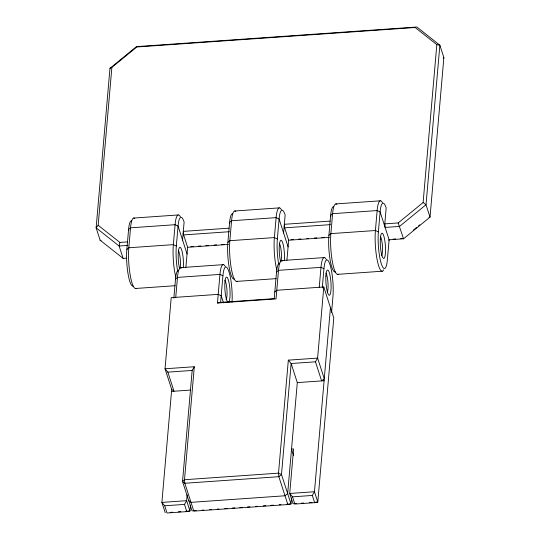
<?xml version="1.0" encoding="UTF-8"?>
<svg xmlns="http://www.w3.org/2000/svg" width="540" height="540" viewBox="0 0 540 540"><rect width="100%" height="100%" fill="white"/><g stroke="black" fill="none" stroke-linecap="round" stroke-linejoin="round"><path stroke-width="0.81" d="M335.374 271.877A22.768 4.496 86 0 1 330.197 260.28A22.768 4.496 86 0 1 328.901 235.352L330.635 215.406L332.606 213.685L377.143 210.566L380.12 211.943L389.117 239.8L403.549 238.788L430.022 217.121L443.873 57.591L439.87 45.212L416.86 27L136.451 46.622L109.978 68.297L96.127 227.819L100.13 240.206L123.14 258.41L126.347 258.188M123.14 258.41L119.138 246.031L96.127 227.819L98.172 225.275L111.881 67.399L136.802 46.994L415.166 27.52L436.826 44.658L439.87 45.212L426.019 204.741L430.022 217.121L429.03 217.586M133.097 286.099A22.768 4.496 86 0 1 128.054 273.928A22.768 4.496 86 0 1 126.846 249.487L128.574 229.547A22.761 4.496 86 0 1 131.531 220.759M177.667 271.202A22.768 4.496 86 0 1 176.33 246.024L178.058 226.085A22.761 4.496 86 0 1 184.113 222.068L182.554 240.01M173.846 298.222L175.5 279.113A22.768 4.496 86 0 1 178.463 270.331M175.743 297.338L177.478 277.391A25.299 5.002 86 0 1 181.717 268.049M223.506 302.893L221.191 295.738L218.221 294.361L171.207 297.655L165.038 368.773L171.7 389.408L161.892 502.409L165.22 512.73M185.902 267.233L187.63 247.293L183.134 233.361M171.7 389.408L174.001 391.23L167.839 372.141L165.038 368.773L194.312 366.728L192.166 370.44L182.527 481.444L192.024 510.854L196.216 510.557M194.312 366.728L184.505 479.723L184.829 483.266L193.826 511.124L287.847 504.542L290.993 503.928L291.506 498.042M187.144 494.795L186.631 500.681L189.965 510.995L186.813 511.616L167.022 513L164.693 505.777L161.892 502.409L186.631 500.681L184.484 504.394L186.813 511.616M190.472 505.116L189.965 510.995L185.841 511.286M282.751 260.982A25.299 5.002 86 0 0 278.505 270.324L276.028 298.904L217.472 303.001L219.949 274.421A25.299 5.002 86 0 1 225.241 266.47M217.472 303.001L220.617 302.387L222.925 275.798A22.768 4.496 86 0 1 228.812 271.283A22.768 4.496 86 0 1 232.025 302.292M234.131 279.025A22.768 4.496 86 0 1 229.082 266.861A22.768 4.496 86 0 1 227.873 242.419L229.601 222.473A22.761 4.496 86 0 1 232.45 213.698M278.694 264.134A22.768 4.496 86 0 1 277.358 238.957L279.086 219.011A22.761 4.496 86 0 1 285.147 215.001L283.588 232.943M279.49 263.264A22.768 4.496 86 0 0 276.534 272.045L274.226 298.634L220.617 302.387M286.929 260.165L288.664 240.226L284.162 226.294M274.799 291.985L276.777 290.264L323.784 286.976L317.608 358.101L315.461 361.814L321.631 380.902L324.277 378.736L317.608 358.101L288.333 360.146L278.519 473.148L278.849 476.692L287.847 504.542M288.333 360.146L291.134 363.514L297.297 382.604L287.658 493.607L285.012 495.774L190.991 502.355L188.696 500.533M319.248 287.293L320.983 267.354A25.299 5.002 86 0 1 326.268 259.396M322.292 287.84L323.953 268.724A22.768 4.496 86 0 1 330.014 264.715A22.768 4.496 86 0 1 332.951 296.582L331.58 312.37M330.453 307.611L314.462 491.731L317.797 502.052L314.651 502.673L294.853 504.056L292.525 496.834L289.724 493.466L293.591 448.929L291.526 449.071L293.578 455.423M388.726 240.219L389.786 239.355L389.117 239.8L387.382 259.74A22.768 4.496 86 0 1 381.328 263.756A22.768 4.496 86 0 1 378.385 231.89L380.12 211.943A22.761 4.496 86 0 1 386.174 207.927L384.615 225.875M423.117 202.541L426.019 204.741L399.546 226.409L385.115 227.421L384.791 223.877L398.196 222.939L423.117 202.541L436.826 44.658M98.172 225.275L119.84 242.419L119.138 246.031L127.96 245.417M314.651 502.673L312.316 495.45L314.462 491.731L289.724 493.466L293.058 503.78L296.352 503.55M443.219 58.401L443.873 57.591M126.839 249.487L128.817 247.766L173.353 244.647L176.324 246.024M175.5 279.113L177.478 277.391L219.949 274.421L222.925 275.798M227.873 242.419L229.844 240.698L274.381 237.58L277.358 238.957M276.534 272.045L278.505 270.324L320.983 267.354L323.953 268.724M328.901 235.346L330.878 233.624L375.415 230.513L378.385 231.883M413.417 230.047L416.617 227.428M418.534 225.862L419.81 224.816M109.978 68.297L111.881 67.399M178.274 214.947L133.738 218.066M279.308 207.88L234.772 210.998M380.336 200.812L335.799 203.924M229.034 228.17L183.31 231.37L183.634 234.913L229.358 231.714M330.062 221.103L284.337 224.303L284.661 227.84L330.392 224.64M119.84 242.419L127.379 241.893M190.816 246.672L193.306 246.497M198.295 246.146L200.786 245.97M205.767 245.626L208.265 245.45M214.076 245.045L216.574 244.87M221.555 244.519L224.046 244.343M291.013 239.659L293.51 239.483M298.492 239.139L300.983 238.964M306.801 238.552L308.462 238.437M314.28 238.032L316.771 237.857M321.752 237.506L324.25 237.337M187.63 247.293L228.373 244.445M288.664 240.226L329.4 237.371M393.14 239.119L395.651 238.943M400.68 238.592L403.198 238.417M180.671 267.638L223.142 264.661M281.698 260.564L324.175 257.594M135.621 288.475L175.115 285.714M236.655 281.408L276.143 278.647M337.682 274.34L382.219 271.222M167.839 372.141L192.166 370.44M315.461 361.814L291.134 363.514L281.495 474.518L290.993 503.928L286.801 504.218M171.524 391.406L190.782 390.056M297.297 382.604L324.101 380.727M164.693 505.777L184.484 504.394M292.525 496.834L312.316 495.45M170.168 512.379L172.645 512.21M178.416 511.805L180.893 511.63M202.088 510.145L203.769 510.03M209.642 509.618L211.316 509.504M217.188 509.092L218.862 508.97M224.735 508.565L227.252 508.383M232.281 508.032L234.799 507.857M239.834 507.506L242.345 507.33M247.381 506.979L249.899 506.804M255.764 506.392L257.445 506.27M263.318 505.865L265.835 505.69M270.864 505.332L273.382 505.157M279.254 504.745L280.928 504.63M301.3 503.206L303.777 503.03M309.548 502.625L312.026 502.457M315.326 502.22L317.797 502.052L333.781 317.925L323.784 286.976M100.13 240.206L101.102 240.381M398.196 222.939L403.549 238.788M330.912 216.277L330.635 215.406A22.761 4.496 86 0 1 333.484 206.631M288.083 246.868L279.086 219.011L276.115 217.64L231.579 220.752L229.601 222.473L229.885 223.344M187.056 253.942L178.058 226.085L175.082 224.708L130.545 227.826L128.574 229.547L128.858 230.418M224.856 280.206A10.118 1.998 86 0 1 226.969 290.169A10.118 1.998 86 0 1 226.064 299.734M227.84 302.144A12.643 2.498 86 0 1 224.863 282.812A12.643 2.498 86 0 1 229.048 282.771A12.643 2.498 86 0 1 228.69 302.137M325.89 273.132A10.118 1.998 86 0 1 327.969 282.582A10.118 1.998 86 0 1 327.274 292.376M380.525 236.615A10.118 1.998 86 0 1 382.462 246.753A10.118 1.998 86 0 1 381.524 255.818M279.497 243.682A10.118 1.998 86 0 1 281.327 252.288A10.118 1.998 86 0 1 280.982 261.745M178.463 250.756A10.118 1.998 86 0 1 180.299 259.355A10.118 1.998 86 0 1 179.955 268.819M280.638 261.596A12.643 2.498 86 0 1 279.457 244.195A12.643 2.498 86 0 1 282.845 243.304A12.643 2.498 86 0 1 284.351 260.618M179.604 268.67A12.643 2.498 86 0 1 178.423 251.269A12.643 2.498 86 0 1 181.811 250.371A12.643 2.498 86 0 1 183.323 267.685M382.428 202.615A25.299 5.002 86 0 0 377.143 210.566L375.415 230.513A25.299 5.002 86 0 0 377.325 260.678A25.299 5.002 86 0 0 383.65 269.851M336.845 204.343A25.299 5.002 86 0 0 332.606 213.685L330.878 233.624A25.299 5.002 86 0 0 332.363 261.603A25.299 5.002 86 0 0 338.189 274.144M281.401 209.689A25.299 5.002 86 0 0 276.115 217.64L274.381 237.58A25.299 5.002 86 0 0 276.77 269.851M235.818 211.41A25.299 5.002 86 0 0 231.579 220.752L229.844 240.698A25.299 5.002 86 0 0 231.336 268.67A25.299 5.002 86 0 0 237.154 281.219M180.374 216.756A25.299 5.002 86 0 0 175.082 224.708L173.353 244.647A25.299 5.002 86 0 0 175.736 276.919M134.791 218.477A25.299 5.002 86 0 0 130.545 227.826L128.817 247.766A25.299 5.002 86 0 0 130.302 275.744A25.299 5.002 86 0 0 136.127 288.286M184.505 479.723L182.527 481.444L184.829 483.266L278.849 476.692L281.495 474.518L278.519 473.148L184.505 479.723M325.877 276.095A12.643 2.498 86 0 0 329.245 295.252A12.643 2.498 86 0 0 330.244 276.581A12.643 2.498 86 0 0 325.877 276.095M380.308 239.254A12.643 2.498 86 0 0 383.677 258.41A12.643 2.498 86 0 0 384.676 239.74A12.643 2.498 86 0 0 380.308 239.254"/></g></svg>
